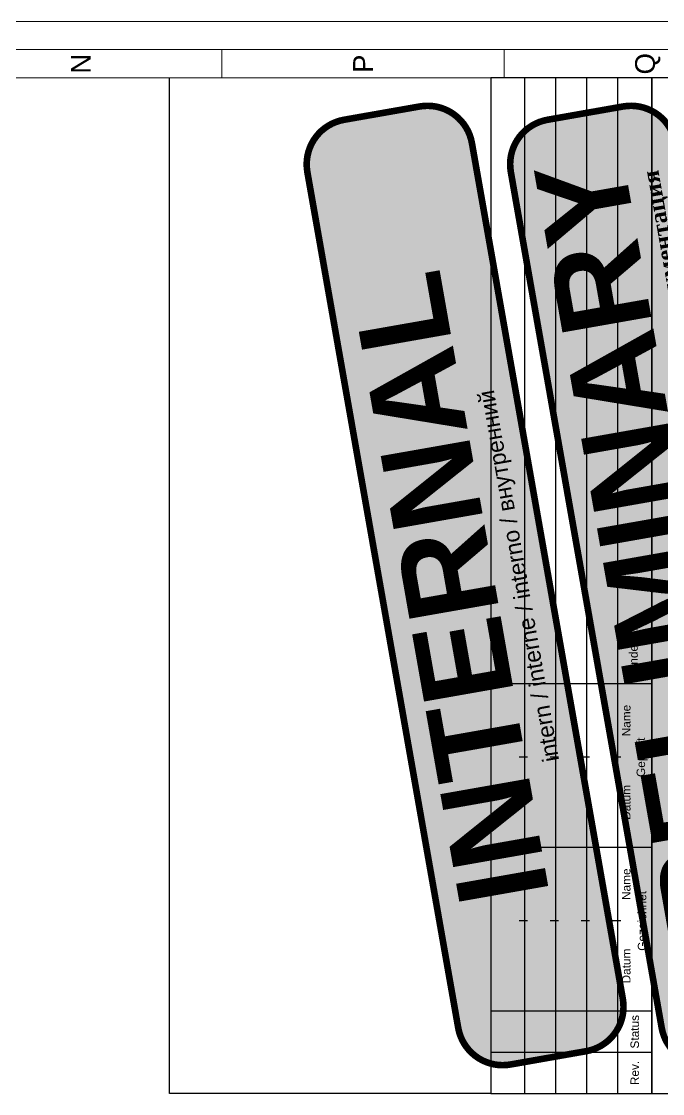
# Paper-space layout 'A0 - Portrait' of a CAD drawing. Header units: millimetres. Extents: x 0 to 841, y 0 to 1189.
# Drawn here: x 635 to 748.6, y 999 to 1189 of the extents above; entities that cross this region are included whole.
import ezdxf
from ezdxf.enums import TextEntityAlignment as Align

# ---------------------------------------------------------------- set-up
doc = ezdxf.new("R2010")
doc.units = ezdxf.units.MM
for name, color, linetype, lineweight in [('CDL_FRAME', 7, 'Continuous', 18), ('CDL_FRAME_GREEN', 3, 'Continuous', 18), ('CDL_FRAME_RED', 1, 'Continuous', 18), ('CDL_FRAME_YELLOW', 2, 'Continuous', 18)]:
    doc.layers.add(name, color=color, linetype=linetype, lineweight=lineweight)
for name, color, linetype in [('CDL_LANGUAGE_DE', 3, 'Continuous'), ('CDL_STAMP_INTERNAL', 10, 'Continuous'), ('CDL_STAMP_PRELIMINARY', 10, 'Continuous'), ('CDL_TITLE_BLOCK', 7, 'Continuous'), ('CDL_TITLE_BLOCK_CYAN', 4, 'Continuous'), ('CDL_TITLE_BLOCK_GREEN', 3, 'Continuous'), ('CDL_TITLE_BLOCK_RED', 1, 'Continuous')]:
    doc.layers.add(name, color=color, linetype=linetype)
doc.layers.add('CDL_TITLE_BLOCK_BLUE', color=5, linetype='Continuous', plot=False)
doc.styles.add('RHI-CD2012', font='arial.ttf', dxfattribs={"height": 3})
doc.styles.add('RHI_BORDER', font='arial.ttf')
doc.styles.add('RHI_HEADER2017-H1_5', font='arial.ttf', dxfattribs={"height": 1.5})
doc.styles.add('RHI_HEADER2017-H2', font='arial.ttf', dxfattribs={"height": 2})
doc.styles.add('RHI_HEADER2017-H3', font='arial.ttf', dxfattribs={"height": 3})
doc.styles.add('RHI_HEADER2017-H4', font='arial.ttf', dxfattribs={"height": 4})
doc.styles.get("Standard").update_dxf_attribs({"font": 'arial.ttf'})

# ---------------------------------------------------------------- blocks, each defined once
blk = doc.blocks.new('PORTRAIT_DINA0_FRAME_REV03_ISO5457')
at = {"layer": 'CDL_FRAME', "linetype": 'Continuous'}
blk.add_line((831, 1179), (10, 1179), dxfattribs=at)
at = {"layer": 'CDL_FRAME_GREEN', "linetype": 'Continuous'}
blk.add_line((841, 1189), (0, 1189), dxfattribs=at)
at = {"layer": 'CDL_FRAME_RED', "linetype": 'Continuous'}
blk.add_line((836, 1184), (5, 1184), dxfattribs=at)
at = {"layer": 'CDL_FRAME_YELLOW', "linetype": 'Continuous'}
for p, q in [((670.5, 1179), (670.5, 1184)), ((720.5, 1179), (720.5, 1184))]:
    blk.add_line(p, q, dxfattribs=at)
at = {"layer": 'CDL_FRAME_GREEN', "linetype": 'Continuous', "style": 'RHI_BORDER'}
for s, p in [('N', (645.5, 1181.5)), ('P', (695.5, 1181.5)), ('Q', (745.5, 1181.5))]:
    blk.add_text(s, height=3.5, rotation=90, dxfattribs=at).set_placement(p, align=Align.MIDDLE_CENTER)
blk = doc.blocks.new('CDB_STAMP_INTERNAL')
at = {"layer": 'CDL_STAMP_INTERNAL', "true_color": 0xcccccc}
h = blk.add_hatch(color=254, dxfattribs=at)
h.dxf.hatch_style = 1
h.paths.add_polyline_path([(11.64, 118.62, 0.414214), (5.15, 109.35), (7.51, 95.93, 0.414214), (16.78, 89.44), (168.44, 116.19, 0.414214), (174.93, 125.45), (172.57, 138.87, 0.414214), (163.3, 145.36)])
at = {"layer": 'CDL_STAMP_INTERNAL', "color": 1, "true_color": 0xff0000, "const_width": 1.17}
blk.add_lwpolyline([(11.64, 118.62), (163.3, 145.36, -0.414214), (172.57, 138.87), (174.93, 125.45, -0.414214), (168.44, 116.19), (16.78, 89.44, -0.414214), (7.51, 95.93), (5.15, 109.35, -0.414214)], format="xyb", close=True, dxfattribs=at)
at = {"layer": 'CDL_STAMP_INTERNAL', "attachment_point": 5, "rotation": 10}
for s, insert, char_height, width in [('{\\fArial|b1|i0|c0|p34;\\C256;\\c255;INTERNAL}', (89.56, 120.1), 16, 175.3043), ('{\\C256;\\c255;intern / interne / interno / \\fArial|b0|i0|c204|p34;внутренний}', (91.78, 107.52), 2.9, 146.5987)]:
    blk.add_mtext(s, dxfattribs=dict(at, insert=insert, char_height=char_height, width=width))
blk = doc.blocks.new('CDB_STAMP_PRELIMINARY')
at = {"layer": 'CDL_STAMP_PRELIMINARY', "true_color": 0xcccccc}
h = blk.add_hatch(color=254, dxfattribs=at)
h.dxf.hatch_style = 1
h.paths.add_polyline_path([(11.64, 82.55, 0.414214), (5.15, 73.28), (7.51, 59.86, 0.414214), (16.78, 53.37), (168.44, 80.12, 0.414214), (174.93, 89.38), (172.57, 102.8, 0.414214), (163.3, 109.29)])
at = {"layer": 'CDL_STAMP_PRELIMINARY', "color": 1, "true_color": 0xff0000, "const_width": 1.17}
blk.add_lwpolyline([(11.64, 82.55), (163.3, 109.29, -0.414214), (172.57, 102.8), (174.93, 89.38, -0.414214), (168.44, 80.12), (16.78, 53.37, -0.414214), (7.51, 59.86), (5.15, 73.28, -0.414214)], format="xyb", close=True, dxfattribs=at)
at = {"layer": 'CDL_STAMP_PRELIMINARY', "attachment_point": 5, "rotation": 10}
for s, insert, char_height, width in [('{\\fArial|b1|i0|c0|p34;\\C256;\\c255;PRELIMINARY}', (89.56, 84.03), 16, 175.3043), ('{\\fArial|b1|i0|c0|p34;\\C256;\\c255;Vorabzug / Tirage provisoire / preliminar / \\fTimes New Roman|b1|i0|c204|p18;Предварительная документация}', (91.78, 71.45), 2.9, 177.5032)]:
    blk.add_mtext(s, dxfattribs=dict(at, insert=insert, char_height=char_height, width=width))
at = {"layer": 'CDL_STAMP_PRELIMINARY', "insert": (149.75, 4.5), "char_height": 3.5, "width": 5.1827, "attachment_point": 5, "line_spacing_factor": 0.88, "style": 'RHI-CD2012', "bg_fill": 2}
blk.add_mtext('{\\C7;P}', dxfattribs=at)
blk = doc.blocks.new('PORTRAIT_DIN_TITLEBLOCK_REV06_ISO7200')
at = {"layer": 'CDL_TITLE_BLOCK_BLUE'}
for p, q in [((-169.82, -180), (-169.82, 0)), ((-112.82, -180), (-169.82, -180))]:
    blk.add_line(p, q, dxfattribs=at)
at = {"layer": 'CDL_STAMP_INTERNAL', "rotation": 89.99999999999999}
blk.add_blockref('CDB_STAMP_INTERNAL', (0, -180), dxfattribs=at)
at = {"layer": 'CDL_TITLE_BLOCK_RED', "style": 'RHI_HEADER2017-H1_5'}
for tag, p in [('APPR_AS_CORR', (-142.32, -88.4)), ('APPROVED', (-146.82, -88.4)), ('REV_RESUB', (-137.82, -88.4)), ('REJECTED', (-133.32, -88.4))]:
    blk.add_attdef(tag, text='', height=1.5, rotation=90, dxfattribs=at).set_placement(p, align=Align.MIDDLE_CENTER)
at = {"layer": 'CDL_TITLE_BLOCK_RED', "style": 'RHI_HEADER2017-H3'}
for tag, p in [('APPROVAL_DATE', (-122.32, -157.5)), ('APPROVAL_BY', (-128.32, -157.5)), ('APPROVAL_COMPANY', (-152.82, -173.4))]:
    blk.add_attdef(tag, text='', height=3, rotation=90, dxfattribs=at).set_placement(p, align=Align.MIDDLE_LEFT)
at = {"layer": 'CDL_STAMP_PRELIMINARY', "rotation": 89.99999999999999}
blk.add_blockref('CDB_STAMP_PRELIMINARY', (0, -180), dxfattribs=at)
at = {"layer": 'CDL_TITLE_BLOCK'}
for points in [[(-84.32, -180), (-84.32, 0), (-112.82, 0), (-112.82, -180)], [(-59.5, -180), (-59.5, 0), (-84.32, 0), (-84.32, -180)]]:
    blk.add_lwpolyline(points, close=True, dxfattribs=at)
at = {"layer": 'CDL_TITLE_BLOCK_CYAN', "linetype": 'Continuous', "ltscale": 0.8}
for p, q in [((-106.32, -120.4), (-107.82, -120.4)), ((-100.82, -120.4), (-102.32, -120.4)), ((-95.32, -120.4), (-96.82, -120.4)), ((-89.82, -120.4), (-91.32, -120.4)), ((-106.32, -149.4), (-107.82, -149.4)), ((-100.82, -149.4), (-102.32, -149.4)), ((-95.32, -149.4), (-96.82, -149.4)), ((-89.82, -149.4), (-91.32, -149.4))]:
    blk.add_line(p, q, dxfattribs=at)
at = {"layer": 'CDL_TITLE_BLOCK_GREEN', "linetype": 'Continuous'}
for p, q in [((-106.82, -180), (-106.82, 0)), ((-101.32, -180), (-101.32, 0)), ((-95.82, -180), (-95.82, 0)), ((-90.32, -180), (-90.32, 0)), ((-84.32, -107.4), (-112.82, -107.4)), ((-84.32, -136.4), (-112.82, -136.4)), ((-84.32, -165.4), (-112.82, -165.4)), ((-84.32, -172.7), (-112.82, -172.7))]:
    blk.add_line(p, q, dxfattribs=at)
at = {"layer": 'CDL_LANGUAGE_DE', "insert": (-87.32, -105.39), "char_height": 1.5, "width": 11.1685, "attachment_point": 4, "rotation": 90, "style": 'RHI-CD2012'}
blk.add_mtext('Änderung', dxfattribs=at)
at = {"layer": 'CDL_LANGUAGE_DE', "char_height": 1.5, "attachment_point": 5, "rotation": 90, "line_spacing_factor": 0.88, "style": 'RHI-CD2012'}
for s, insert in [('Name', (-88.82, -113.9)), ('Geprüft', (-86.02, -120.4)), ('Name', (-88.82, -142.9)), ('Gezeichnet', (-86.02, -149.4)), ('Status', (-87.32, -169.05))]:
    blk.add_mtext(s, dxfattribs=dict(at, insert=insert))
at = {"layer": 'CDL_LANGUAGE_DE', "char_height": 1.5, "attachment_point": 5, "rotation": 90, "style": 'RHI-CD2012'}
for s, insert in [('Datum', (-88.82, -128.4)), ('Datum', (-88.82, -157.4)), ('Rev.', (-87.32, -176.35))]:
    blk.add_mtext(s, dxfattribs=dict(at, insert=insert))
at = {"layer": 'CDL_TITLE_BLOCK', "style": 'RHI_HEADER2017-H4'}
for tag, p in [('GEN-TITLE-SCA{5.42}', (-29.02, -9.75)), ('OF', (-4.5, -5.75)), ('PA.', (-4.5, -17.25)), ('REV', (-4.5, -43.25)), ('DWG_NO', (-4.5, -63)), ('SIZE', (-4.5, -84))]:
    blk.add_attdef(tag, text='', height=3.5, rotation=90, dxfattribs=at).set_placement(p, align=Align.MIDDLE_CENTER)
at = {"layer": 'CDL_TITLE_BLOCK'}
for tag, height, style, p in [('UNIT_DISCRIPTION_1_2ND_LANGUAGE', 2, 'RHI_HEADER2017-H2', (-8.41, -178.5)), ('UNIT_DISCRIPTION_2_2ND_LANGUAGE', 2, 'RHI_HEADER2017-H2', (-4.91, -178.5)), ('UNIT_DISCRIPTION_1_1ST_LANGUAGE', 2, 'RHI_HEADER2017-H2', (-20.91, -178.5)), ('UNIT_DISCRIPTION_2_1ST_LANGUAGE', 2, 'RHI_HEADER2017-H2', (-17.41, -178.5)), ('UNIT_2ND_LANGUAGE', 3, 'RHI_HEADER2017-H3', (-11.61, -178.5)), ('UNIT_1ST_LANGUAGE', 3, 'RHI_HEADER2017-H3', (-24.11, -178.5)), ('COUNTRY_CONSIGNEE', 2, 'RHI_HEADER2017-H2', (-43.91, -178.5)), ('CONSIGNEE-1', 3, 'RHI_HEADER2017-H3', (-51.61, -178.5)), ('CONSIGNEE-2', 3, 'RHI_HEADER2017-H3', (-47.11, -178.5)), ('COUNTRY_CLIENT', 2, 'RHI_HEADER2017-H2', (-32.41, -178.5)), ('CLIENT', 3, 'RHI_HEADER2017-H3', (-35.61, -178.5))]:
    blk.add_attdef(tag, text='', height=height, rotation=90, dxfattribs=dict(at, style=style)).set_placement(p, align=Align.BOTTOM_LEFT)
at = {"layer": 'CDL_TITLE_BLOCK_CYAN', "style": 'RHI_HEADER2017-H2'}
for tag, p in [('REV_4_MODIFICATION', (-109.82, -105.4)), ('REV_3_MODIFICATION', (-104.07, -105.4)), ('REV_2_MODIFICATION', (-98.57, -105.4)), ('REV_1_MODIFICATION', (-93.07, -105.4))]:
    blk.add_attdef(tag, text='', height=2, rotation=90, dxfattribs=at).set_placement(p, align=Align.MIDDLE_LEFT)
for tag, p in [('REV_4_CHECKED_BY', (-109.82, -113.9)), ('REV_3_CHECKED_BY', (-104.07, -113.9)), ('REV_2_CHECKED_BY', (-98.57, -113.9)), ('REV_1_CHECKED_BY', (-93.07, -113.9)), ('REV_4_CHECKING_DATE', (-109.82, -128.4)), ('REV_3_CHECKING_DATE', (-104.07, -128.4)), ('REV_2_CHECKING_DATE', (-98.57, -128.4)), ('REV_1_CHECKING_DATE', (-93.07, -128.4)), ('REV_4_DRAWN_BY', (-109.82, -142.9)), ('REV_3_DRAWN_BY', (-104.07, -142.9)), ('REV_2_DRAWN_BY', (-98.57, -142.9)), ('REV_1_DRAWN_BY', (-93.07, -142.9)), ('REV_4_DATE_DRAWN', (-109.82, -157.4)), ('REV_3_DATE_DRAWN', (-104.07, -157.4)), ('REV_2_DATE_DRAWN', (-98.57, -157.4)), ('REV_1_DATE_DRAWN', (-93.07, -157.4)), ('REV_4_STATE', (-109.82, -169.05)), ('REV_3_STATE', (-104.07, -169.05)), ('REV_2_STATE', (-98.57, -169.05)), ('REV_1_STATE', (-93.07, -169.05)), ('REV_4', (-109.82, -176.35)), ('REV_3', (-104.07, -176.35)), ('REV_2', (-98.57, -176.35)), ('REV_1', (-93.07, -176.35))]:
    blk.add_attdef(tag, text='', height=2, rotation=90, dxfattribs=at).set_placement(p, align=Align.MIDDLE_CENTER)
at = {"layer": 'CDL_TITLE_BLOCK_RED'}
for tag, height, style, p in [('FORMER', 1.5, 'RHI_HEADER2017-H1_5', (-15.95, -9.75)), ('CHECKED_BY', 2, 'RHI_HEADER2017-H2', (-26.75, -46)), ('DRAWN_BY', 2, 'RHI_HEADER2017-H2', (-31.25, -46)), ('CREATION_DATE', 2, 'RHI_HEADER2017-H2', (-31.25, -62.21)), ('CHECKING_DATE', 2, 'RHI_HEADER2017-H2', (-26.75, -62))]:
    blk.add_attdef(tag, text='', height=height, rotation=90, dxfattribs=dict(at, style=style)).set_placement(p, align=Align.MIDDLE_CENTER)
blk = doc.blocks.new('PORTRAIT_DIN_TITLEBLOCK_REV07_ISO7200')
at = {"layer": 'CDL_TITLE_BLOCK_BLUE'}
for p, q in [((-169.82, -180), (-169.82, 0)), ((-112.82, -180), (-169.82, -180))]:
    blk.add_line(p, q, dxfattribs=at)
at = {"layer": 'CDL_STAMP_INTERNAL', "rotation": 90}
blk.add_blockref('CDB_STAMP_INTERNAL', (0, -180), dxfattribs=at)
at = {"layer": 'CDL_TITLE_BLOCK_RED', "style": 'RHI_HEADER2017-H1_5'}
for tag, p in [('APPR_AS_CORR', (-142.32, -88.4)), ('APPROVED', (-146.82, -88.4)), ('REV_RESUB', (-137.82, -88.4)), ('REJECTED', (-133.32, -88.4))]:
    blk.add_attdef(tag, text='', height=1.5, rotation=90, dxfattribs=at).set_placement(p, align=Align.MIDDLE_CENTER)
at = {"layer": 'CDL_TITLE_BLOCK_RED', "style": 'RHI_HEADER2017-H3'}
for tag, p in [('APPROVAL_DATE', (-122.32, -157.5)), ('APPROVAL_BY', (-128.32, -157.5)), ('APPROVAL_COMPANY', (-152.82, -173.4))]:
    blk.add_attdef(tag, text='', height=3, rotation=90, dxfattribs=at).set_placement(p, align=Align.MIDDLE_LEFT)
at = {"layer": 'CDL_STAMP_PRELIMINARY', "rotation": 90}
blk.add_blockref('CDB_STAMP_PRELIMINARY', (0, -180), dxfattribs=at)
at = {"layer": 'CDL_TITLE_BLOCK'}
for points in [[(-84.32, -180), (-84.32, 0), (-112.82, 0), (-112.82, -180)], [(-59.5, -180), (-59.5, 0), (-84.32, 0), (-84.32, -180)]]:
    blk.add_lwpolyline(points, close=True, dxfattribs=at)
at = {"layer": 'CDL_TITLE_BLOCK_CYAN', "linetype": 'Continuous', "ltscale": 0.8}
for p, q in [((-106.32, -120.4), (-107.82, -120.4)), ((-100.82, -120.4), (-102.32, -120.4)), ((-95.32, -120.4), (-96.82, -120.4)), ((-89.82, -120.4), (-91.32, -120.4)), ((-106.32, -149.4), (-107.82, -149.4)), ((-100.82, -149.4), (-102.32, -149.4)), ((-95.32, -149.4), (-96.82, -149.4)), ((-89.82, -149.4), (-91.32, -149.4))]:
    blk.add_line(p, q, dxfattribs=at)
at = {"layer": 'CDL_TITLE_BLOCK_GREEN', "linetype": 'Continuous'}
for p, q in [((-106.82, -180), (-106.82, 0)), ((-101.32, -180), (-101.32, 0)), ((-95.82, -180), (-95.82, 0)), ((-90.32, -180), (-90.32, 0)), ((-84.32, -107.4), (-112.82, -107.4)), ((-84.32, -136.4), (-112.82, -136.4)), ((-84.32, -165.4), (-112.82, -165.4)), ((-84.32, -172.7), (-112.82, -172.7))]:
    blk.add_line(p, q, dxfattribs=at)
at = {"layer": 'CDL_LANGUAGE_DE', "insert": (-87.32, -105.39), "char_height": 1.5, "width": 11.1685, "attachment_point": 4, "rotation": 90, "style": 'RHI-CD2012'}
blk.add_mtext('Änderung', dxfattribs=at)
at = {"layer": 'CDL_LANGUAGE_DE', "char_height": 1.5, "attachment_point": 5, "rotation": 90, "line_spacing_factor": 0.88, "style": 'RHI-CD2012'}
for s, insert in [('Name', (-88.82, -113.9)), ('Geprüft', (-86.02, -120.4)), ('Name', (-88.82, -142.9)), ('Gezeichnet', (-86.02, -149.4)), ('Status', (-87.32, -169.05))]:
    blk.add_mtext(s, dxfattribs=dict(at, insert=insert))
at = {"layer": 'CDL_LANGUAGE_DE', "char_height": 1.5, "attachment_point": 5, "rotation": 90, "style": 'RHI-CD2012'}
for s, insert in [('Datum', (-88.82, -128.4)), ('Datum', (-88.82, -157.4)), ('Rev.', (-87.32, -176.35))]:
    blk.add_mtext(s, dxfattribs=dict(at, insert=insert))
at = {"layer": 'CDL_TITLE_BLOCK', "style": 'RHI_HEADER2017-H4'}
for tag, p in [('GEN-TITLE-SCA{5.42}', (-29.02, -9.75)), ('OF', (-4.5, -5.75)), ('PA.', (-4.5, -17.25)), ('REV', (-4.5, -43.25)), ('DWG_NO', (-4.5, -63)), ('SIZE', (-4.5, -84))]:
    blk.add_attdef(tag, text='', height=3.5, rotation=90, dxfattribs=at).set_placement(p, align=Align.MIDDLE_CENTER)
at = {"layer": 'CDL_TITLE_BLOCK'}
for tag, height, style, p in [('UNIT_DISCRIPTION_1_2ND_LANGUAGE', 2, 'RHI_HEADER2017-H2', (-8.41, -178.5)), ('UNIT_DISCRIPTION_2_2ND_LANGUAGE', 2, 'RHI_HEADER2017-H2', (-4.91, -178.5)), ('UNIT_DISCRIPTION_1_1ST_LANGUAGE', 2, 'RHI_HEADER2017-H2', (-20.91, -178.5)), ('UNIT_DISCRIPTION_2_1ST_LANGUAGE', 2, 'RHI_HEADER2017-H2', (-17.41, -178.5)), ('UNIT_2ND_LANGUAGE', 3, 'RHI_HEADER2017-H3', (-11.61, -178.5)), ('UNIT_1ST_LANGUAGE', 3, 'RHI_HEADER2017-H3', (-24.11, -178.5)), ('COUNTRY_CONSIGNEE', 2, 'RHI_HEADER2017-H2', (-43.91, -178.5)), ('CONSIGNEE-1', 3, 'RHI_HEADER2017-H3', (-51.61, -178.5)), ('CONSIGNEE-2', 3, 'RHI_HEADER2017-H3', (-47.11, -178.5)), ('COUNTRY_CLIENT', 2, 'RHI_HEADER2017-H2', (-32.41, -178.5)), ('CLIENT', 3, 'RHI_HEADER2017-H3', (-35.61, -178.5))]:
    blk.add_attdef(tag, text='', height=height, rotation=90, dxfattribs=dict(at, style=style)).set_placement(p, align=Align.BOTTOM_LEFT)
at = {"layer": 'CDL_TITLE_BLOCK_CYAN', "style": 'RHI_HEADER2017-H2'}
for tag, p in [('REV_4_MODIFICATION', (-109.82, -105.4)), ('REV_3_MODIFICATION', (-104.07, -105.4)), ('REV_2_MODIFICATION', (-98.57, -105.4)), ('REV_1_MODIFICATION', (-93.07, -105.4))]:
    blk.add_attdef(tag, text='', height=2, rotation=90, dxfattribs=at).set_placement(p, align=Align.MIDDLE_LEFT)
for tag, p in [('REV_4_CHECKED_BY', (-109.82, -113.9)), ('REV_3_CHECKED_BY', (-104.07, -113.9)), ('REV_2_CHECKED_BY', (-98.57, -113.9)), ('REV_1_CHECKED_BY', (-93.07, -113.9)), ('REV_4_CHECKING_DATE', (-109.82, -128.4)), ('REV_3_CHECKING_DATE', (-104.07, -128.4)), ('REV_2_CHECKING_DATE', (-98.57, -128.4)), ('REV_1_CHECKING_DATE', (-93.07, -128.4)), ('REV_4_DRAWN_BY', (-109.82, -142.9)), ('REV_3_DRAWN_BY', (-104.07, -142.9)), ('REV_2_DRAWN_BY', (-98.57, -142.9)), ('REV_1_DRAWN_BY', (-93.07, -142.9)), ('REV_4_DATE_DRAWN', (-109.82, -157.4)), ('REV_3_DATE_DRAWN', (-104.07, -157.4)), ('REV_2_DATE_DRAWN', (-98.57, -157.4)), ('REV_1_DATE_DRAWN', (-93.07, -157.4)), ('REV_4_STATE', (-109.82, -169.05)), ('REV_3_STATE', (-104.07, -169.05)), ('REV_2_STATE', (-98.57, -169.05)), ('REV_1_STATE', (-93.07, -169.05)), ('REV_4', (-109.82, -176.35)), ('REV_3', (-104.07, -176.35)), ('REV_2', (-98.57, -176.35)), ('REV_1', (-93.07, -176.35))]:
    blk.add_attdef(tag, text='', height=2, rotation=90, dxfattribs=at).set_placement(p, align=Align.MIDDLE_CENTER)
at = {"layer": 'CDL_TITLE_BLOCK_RED'}
for tag, height, style, p in [('FORMER', 1.5, 'RHI_HEADER2017-H1_5', (-15.95, -9.75)), ('CHECKED_BY', 2, 'RHI_HEADER2017-H2', (-26.75, -46)), ('DRAWN_BY', 2, 'RHI_HEADER2017-H2', (-31.25, -46)), ('CREATION_DATE', 2, 'RHI_HEADER2017-H2', (-31.25, -62.21)), ('CHECKING_DATE', 2, 'RHI_HEADER2017-H2', (-26.75, -62))]:
    blk.add_attdef(tag, text='', height=height, rotation=90, dxfattribs=dict(at, style=style)).set_placement(p, align=Align.MIDDLE_CENTER)

psp = doc.layouts.new('A0 - Portrait')

# ---------------------------------------------------------------- block references
at = {"layer": 'CDL_TITLE_BLOCK', "lineweight": 0}
psp.add_blockref('PORTRAIT_DINA0_FRAME_REV03_ISO5457', (0, 0), dxfattribs=at)

# ---------------------------------------------------------------- next in the draw order: block references
psp.add_blockref('PORTRAIT_DIN_TITLEBLOCK_REV06_ISO7200', (831, 1179))

# ---------------------------------------------------------------- next in the draw order: block references
at = {"lineweight": 0}
psp.add_blockref('PORTRAIT_DIN_TITLEBLOCK_REV07_ISO7200', (831, 1179), dxfattribs=at)

doc.saveas('drawing.dxf')
